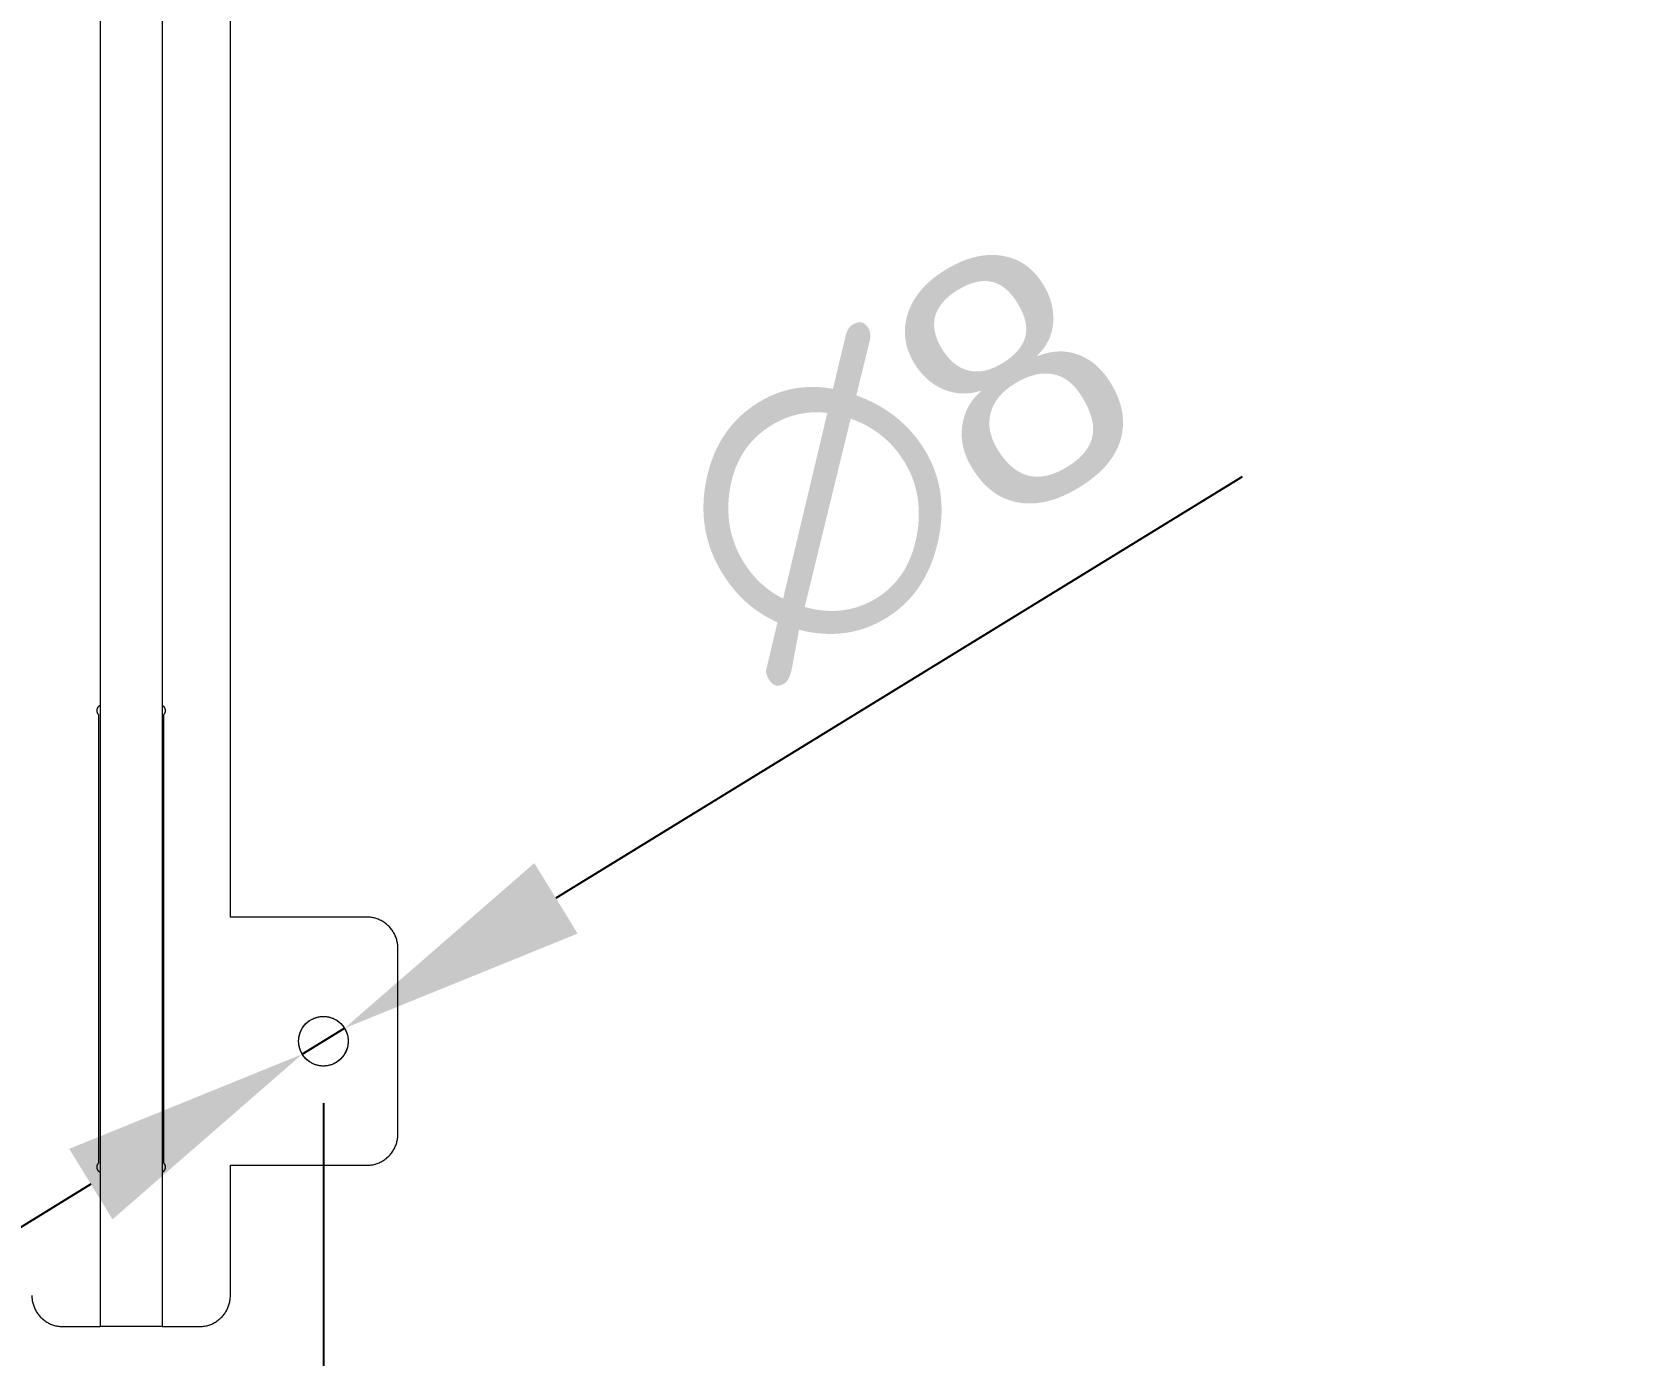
# Model space of a CAD drawing. Header units: millimetres. Extents: x -213 to 4577, y -424 to 2634.
# Drawn here: x 1014.9 to 1271.9, y -204.3 to 9 of the extents above; entities that cross this region are included whole.
import ezdxf

# ---------------------------------------------------------------- set-up
doc = ezdxf.new("R2010")
doc.units = ezdxf.units.MM
doc.layers.add('ZANO_R', color=7, linetype='Continuous', lineweight=0)
doc.layers.add('ZANO_W', color=1, linetype='Continuous', lineweight=0)
doc.styles.add('Arial', font='arial.ttf')
doc.styles.get("Standard").update_dxf_attribs({"font": 'ARIALUNI.TTF'})
doc.dimstyles.new('pl i ang', dxfattribs={"dimtxt": 50, "dimasz": 50, "dimexe": 1.25, "dimexo": 0.625, "dimgap": 10, "dimtad": 1, "dimtoh": 1, "dimtxsty": 'Standard', "dimcen": 2.5, "dimclrd": 1, "dimclre": 1, "dimclrt": 1, "dimadec": 0, "dimazin": 0, "dimtfac": 1, "dimtmove": 0, "dimatfit": 3, "dimfxl": 1, "dimarcsym": 1})

# ---------------------------------------------------------------- blocks, each defined once
blk = doc.blocks.new('*D434')
at = {"layer": 'ZANO_W', "color": 1, "lineweight": -2}
for p, q in [((1210.03, -62.7), (1099.41, -130.65)), ((1058.51, -155.77), (1065.33, -151.59)), ((1024.43, -176.71), (990.35, -197.65))]:
    blk.add_line(p, q, dxfattribs=at)
at = {"layer": 'ZANO_W', "color": 1}
for points in [[(1095.92, -124.97), (1102.9, -136.33), (1065.33, -151.59)], [(1027.92, -182.39), (1020.94, -171.03), (1058.51, -155.77)]]:
    blk.add_solid(points, dxfattribs=at)
at = {"layer": 'ZANO_W', "color": 1, "insert": (1155.25, -59.33), "char_height": 40, "attachment_point": 5, "rotation": 31.5631, "style": 'Arial'}
blk.add_mtext('∅8', dxfattribs=at)
blk = doc.blocks.new('*D438')
at = {"layer": 'ZANO_W', "color": 1, "lineweight": -2}
for p, q in [((999.92, -163.68), (999.92, -348.18)), ((1061.92, -163.68), (1061.92, -348.18)), ((959.92, -338.18), (919.92, -338.18)), ((999.92, -338.18), (1061.92, -338.18)), ((1056.8, -424.45), (1030.92, -338.18)), ((1101.92, -338.18), (1141.92, -338.18)), ((1133.91, -424.45), (1056.8, -424.45))]:
    blk.add_line(p, q, dxfattribs=at)
at = {"layer": 'ZANO_W', "color": 1}
for points in [[(959.92, -344.85), (959.92, -331.51), (999.92, -338.18)], [(1101.92, -331.51), (1101.92, -344.85), (1061.92, -338.18)]]:
    blk.add_solid(points, dxfattribs=at)
at = {"layer": 'ZANO_W', "color": 1, "insert": (1095.36, -394.03), "char_height": 40, "attachment_point": 5, "style": 'Arial'}
blk.add_mtext('62', dxfattribs=at)
blk = doc.blocks.new('*D439')
at = {"layer": 'ZANO_W', "color": 1, "lineweight": -2}
for p, q in [((1061.92, -163.68), (1061.92, -348.18)), ((1844.72, -163.68), (1844.72, -348.18)), ((1101.92, -338.18), (1804.72, -338.18))]:
    blk.add_line(p, q, dxfattribs=at)
at = {"layer": 'ZANO_W', "color": 1}
for points in [[(1101.92, -331.51), (1101.92, -344.85), (1061.92, -338.18)], [(1804.72, -344.85), (1804.72, -331.51), (1844.72, -338.18)]]:
    blk.add_solid(points, dxfattribs=at)
at = {"layer": 'ZANO_W', "color": 1, "insert": (1453.32, -307.75), "char_height": 40, "attachment_point": 5, "style": 'Arial'}
blk.add_mtext('783', dxfattribs=at)

msp = doc.modelspace()

# ---------------------------------------------------------------- linework, layer by layer
at = {"layer": 'ZANO_R'}
for p, q in [((1025.92, 179.91), (1025.92, -199.68)), ((1035.92, 179.91), (1035.92, -199.68)), ((1046.92, -133.68), (1046.92, 49.32)), ((1025.44, -100.22), (1025.45, -100.18)), ((1025.44, -100.25), (1025.44, -100.22)), ((1025.45, -100.18), (1025.46, -100.15)), ((1025.46, -100.15), (1025.47, -100.11)), ((1025.47, -100.11), (1025.48, -100.08)), ((1025.48, -100.08), (1025.49, -100.05)), ((1025.49, -100.05), (1025.5, -100.02)), ((1025.5, -100.02), (1025.51, -99.98)), ((1025.51, -99.98), (1025.53, -99.95)), ((1025.53, -99.95), (1025.54, -99.92)), ((1025.54, -99.92), (1025.56, -99.89)), ((1025.56, -99.89), (1025.58, -99.86)), ((1025.58, -99.86), (1025.6, -99.83)), ((1025.6, -99.83), (1025.62, -99.8)), ((1025.62, -99.8), (1025.64, -99.78)), ((1025.64, -99.78), (1025.66, -99.75)), ((1025.66, -99.75), (1025.68, -99.72)), ((1025.68, -99.72), (1025.7, -99.7)), ((1025.7, -99.7), (1025.73, -99.67)), ((1025.73, -99.67), (1025.75, -99.65)), ((1025.75, -99.65), (1025.78, -99.63)), ((1025.78, -99.63), (1025.81, -99.6)), ((1025.81, -99.6), (1025.83, -99.58)), ((1025.83, -99.58), (1025.86, -99.56)), ((1025.86, -99.56), (1025.89, -99.54)), ((1025.89, -99.54), (1025.92, -99.53)), ((1035.92, -99.53), (1035.95, -99.54)), ((1035.95, -99.54), (1035.98, -99.56)), ((1035.98, -99.56), (1036.01, -99.58)), ((1036.01, -99.58), (1036.03, -99.6)), ((1036.03, -99.6), (1036.06, -99.63)), ((1036.06, -99.63), (1036.09, -99.65)), ((1036.09, -99.65), (1036.11, -99.67)), ((1036.11, -99.67), (1036.14, -99.7)), ((1036.14, -99.7), (1036.16, -99.72)), ((1036.16, -99.72), (1036.18, -99.75)), ((1036.18, -99.75), (1036.2, -99.77)), ((1036.2, -99.77), (1036.22, -99.8)), ((1036.22, -99.8), (1036.24, -99.83)), ((1036.24, -99.83), (1036.26, -99.86)), ((1036.26, -99.86), (1036.28, -99.89)), ((1036.28, -99.89), (1036.3, -99.92)), ((1036.3, -99.92), (1036.31, -99.95)), ((1036.31, -99.95), (1036.33, -99.98)), ((1036.33, -99.98), (1036.34, -100.01)), ((1036.34, -100.01), (1036.35, -100.04)), ((1036.35, -100.04), (1036.36, -100.08)), ((1036.36, -100.08), (1036.37, -100.11)), ((1036.37, -100.11), (1036.38, -100.14)), ((1036.38, -100.14), (1036.39, -100.18)), ((1036.39, -100.18), (1036.4, -100.21)), ((1036.4, -100.21), (1036.4, -100.24)), ((1025.43, -100.28), (1025.44, -100.25)), ((1025.43, -100.32), (1025.43, -100.28)), ((1025.43, -100.35), (1025.43, -100.32)), ((1025.43, -100.39), (1025.43, -100.35)), ((1025.43, -100.42), (1025.43, -100.39)), ((1025.43, -100.46), (1025.43, -100.42)), ((1025.43, -100.49), (1025.43, -100.46)), ((1025.44, -100.52), (1025.43, -100.49)), ((1025.44, -100.56), (1025.44, -100.52)), ((1025.45, -100.59), (1025.44, -100.56)), ((1025.46, -100.62), (1025.45, -100.59)), ((1025.47, -100.66), (1025.46, -100.62)), ((1025.48, -100.69), (1025.47, -100.66)), ((1025.49, -100.72), (1025.48, -100.69)), ((1025.5, -100.75), (1025.49, -100.72)), ((1025.51, -100.79), (1025.5, -100.75)), ((1025.53, -100.82), (1025.51, -100.79)), ((1025.54, -100.85), (1025.53, -100.82)), ((1025.56, -100.88), (1025.54, -100.85)), ((1025.57, -100.91), (1025.56, -100.88)), ((1025.59, -100.94), (1025.57, -100.91)), ((1025.61, -100.96), (1025.59, -100.94)), ((1025.63, -100.99), (1025.61, -100.96)), ((1025.65, -101.02), (1025.63, -100.99)), ((1025.67, -101.04), (1025.65, -101.02)), ((1025.7, -101.07), (1025.67, -101.04)), ((1025.72, -101.09), (1025.7, -101.07)), ((1025.72, -173.27), (1025.72, -101.09)), ((1036.15, -101.07), (1036.12, -101.09)), ((1036.12, -101.09), (1036.12, -173.27)), ((1036.17, -101.04), (1036.15, -101.07)), ((1036.19, -101.02), (1036.17, -101.04)), ((1036.21, -100.99), (1036.19, -101.02)), ((1036.23, -100.96), (1036.21, -100.99)), ((1036.25, -100.93), (1036.23, -100.96)), ((1036.27, -100.91), (1036.25, -100.93)), ((1036.29, -100.88), (1036.27, -100.91)), ((1036.3, -100.85), (1036.29, -100.88)), ((1036.32, -100.81), (1036.3, -100.85)), ((1036.33, -100.78), (1036.32, -100.81)), ((1036.35, -100.75), (1036.33, -100.78)), ((1036.36, -100.72), (1036.35, -100.75)), ((1036.37, -100.69), (1036.36, -100.72)), ((1036.38, -100.65), (1036.37, -100.69)), ((1036.39, -100.62), (1036.38, -100.65)), ((1036.4, -100.55), (1036.39, -100.59)), ((1036.39, -100.59), (1036.39, -100.62)), ((1036.4, -100.24), (1036.41, -100.28)), ((1036.41, -100.52), (1036.4, -100.55)), ((1036.41, -100.28), (1036.41, -100.31)), ((1036.41, -100.31), (1036.41, -100.35)), ((1036.41, -100.35), (1036.41, -100.38)), ((1036.41, -100.38), (1036.41, -100.42)), ((1036.41, -100.42), (1036.41, -100.45)), ((1036.41, -100.45), (1036.41, -100.48)), ((1036.41, -100.48), (1036.41, -100.52)), ((1068.92, -133.68), (1046.92, -133.68)), ((1069.09, -133.68), (1068.92, -133.68)), ((1069.26, -133.69), (1069.09, -133.68)), ((1069.43, -133.71), (1069.26, -133.69)), ((1069.6, -133.73), (1069.43, -133.71)), ((1069.77, -133.75), (1069.6, -133.73)), ((1069.94, -133.79), (1069.77, -133.75)), ((1070.1, -133.82), (1069.94, -133.79)), ((1070.27, -133.87), (1070.1, -133.82)), ((1070.43, -133.91), (1070.27, -133.87)), ((1070.6, -133.97), (1070.43, -133.91)), ((1070.76, -134.03), (1070.6, -133.97)), ((1070.91, -134.09), (1070.76, -134.03)), ((1071.07, -134.17), (1070.91, -134.09)), ((1071.22, -134.24), (1071.07, -134.17)), ((1071.37, -134.32), (1071.22, -134.24)), ((1071.52, -134.41), (1071.37, -134.32)), ((1071.66, -134.5), (1071.52, -134.41)), ((1071.8, -134.6), (1071.66, -134.5)), ((1071.94, -134.7), (1071.8, -134.6)), ((1072.08, -134.8), (1071.94, -134.7)), ((1072.21, -134.91), (1072.08, -134.8)), ((1072.33, -135.03), (1072.21, -134.91)), ((1072.46, -135.14), (1072.33, -135.03)), ((1072.58, -135.27), (1072.46, -135.14)), ((1072.69, -135.39), (1072.58, -135.27)), ((1072.8, -135.53), (1072.69, -135.39)), ((1072.91, -135.66), (1072.8, -135.53)), ((1073.01, -135.8), (1072.91, -135.66)), ((1073.1, -135.94), (1073.01, -135.8)), ((1073.19, -136.08), (1073.1, -135.94)), ((1073.28, -136.23), (1073.19, -136.08)), ((1073.36, -136.38), (1073.28, -136.23)), ((1073.44, -136.53), (1073.36, -136.38)), ((1073.51, -136.69), (1073.44, -136.53)), ((1073.57, -136.85), (1073.51, -136.69)), ((1073.63, -137.01), (1073.57, -136.85)), ((1073.69, -137.17), (1073.63, -137.01)), ((1073.74, -137.33), (1073.69, -137.17)), ((1073.78, -137.5), (1073.74, -137.33)), ((1073.82, -137.66), (1073.78, -137.5)), ((1073.85, -137.83), (1073.82, -137.66)), ((1073.87, -138), (1073.85, -137.83)), ((1073.89, -138.17), (1073.87, -138)), ((1073.91, -138.34), (1073.89, -138.17)), ((1073.92, -138.51), (1073.91, -138.34)), ((1073.92, -138.68), (1073.92, -138.51)), ((1073.92, -168.68), (1073.92, -138.68)), ((1058.45, -151.7), (1058.52, -151.58)), ((1058.52, -151.58), (1058.59, -151.47)), ((1058.59, -151.47), (1058.67, -151.35)), ((1058.67, -151.35), (1058.75, -151.24)), ((1058.75, -151.24), (1058.84, -151.13)), ((1058.84, -151.13), (1058.93, -151.03)), ((1058.93, -151.03), (1059.02, -150.93)), ((1059.02, -150.93), (1059.12, -150.83)), ((1059.12, -150.83), (1059.22, -150.73)), ((1059.22, -150.73), (1059.32, -150.64)), ((1059.32, -150.64), (1059.43, -150.55)), ((1059.43, -150.55), (1059.54, -150.47)), ((1059.54, -150.47), (1059.65, -150.39)), ((1059.65, -150.39), (1059.76, -150.31)), ((1059.76, -150.31), (1059.88, -150.24)), ((1059.88, -150.24), (1060, -150.17)), ((1060, -150.17), (1060.12, -150.11)), ((1060.12, -150.11), (1060.25, -150.05)), ((1060.25, -150.05), (1060.37, -149.99)), ((1060.37, -149.99), (1060.5, -149.94)), ((1060.5, -149.94), (1060.63, -149.89)), ((1060.63, -149.89), (1060.76, -149.85)), ((1060.76, -149.85), (1060.9, -149.81)), ((1060.9, -149.81), (1061.03, -149.78)), ((1061.03, -149.78), (1061.17, -149.75)), ((1061.17, -149.75), (1061.3, -149.73)), ((1061.3, -149.73), (1061.44, -149.71)), ((1061.44, -149.71), (1061.58, -149.7)), ((1061.58, -149.7), (1061.71, -149.69)), ((1061.71, -149.69), (1061.85, -149.68)), ((1061.85, -149.68), (1061.99, -149.68)), ((1061.99, -149.68), (1062.13, -149.69)), ((1062.13, -149.69), (1062.27, -149.7)), ((1062.27, -149.7), (1062.4, -149.71)), ((1062.4, -149.71), (1062.54, -149.73)), ((1062.54, -149.73), (1062.68, -149.75)), ((1062.68, -149.75), (1062.81, -149.78)), ((1062.81, -149.78), (1062.95, -149.81)), ((1062.95, -149.81), (1063.08, -149.85)), ((1063.08, -149.85), (1063.21, -149.89)), ((1063.21, -149.89), (1063.34, -149.94)), ((1063.34, -149.94), (1063.47, -149.99)), ((1063.47, -149.99), (1063.59, -150.05)), ((1063.59, -150.05), (1063.72, -150.11)), ((1063.72, -150.11), (1063.84, -150.17)), ((1063.84, -150.17), (1063.96, -150.24)), ((1063.96, -150.24), (1064.08, -150.31)), ((1064.08, -150.31), (1064.19, -150.39)), ((1064.19, -150.39), (1064.31, -150.47)), ((1064.31, -150.47), (1064.42, -150.55)), ((1064.42, -150.55), (1064.52, -150.64)), ((1064.52, -150.64), (1064.62, -150.73)), ((1064.62, -150.73), (1064.73, -150.83)), ((1064.73, -150.83), (1064.82, -150.93)), ((1064.82, -150.93), (1064.92, -151.03)), ((1064.92, -151.03), (1065, -151.13)), ((1065, -151.13), (1065.09, -151.24)), ((1065.09, -151.24), (1065.17, -151.35)), ((1065.17, -151.35), (1065.25, -151.47)), ((1065.25, -151.47), (1065.33, -151.58)), ((1065.33, -151.58), (1065.4, -151.7)), ((1057.92, -153.54), (1057.93, -153.4)), ((1057.92, -153.68), (1057.92, -153.54)), ((1057.92, -153.82), (1057.92, -153.68)), ((1057.93, -153.96), (1057.92, -153.82)), ((1057.93, -153.4), (1057.94, -153.27)), ((1057.94, -154.09), (1057.93, -153.96)), ((1057.94, -153.27), (1057.96, -153.13)), ((1057.96, -154.23), (1057.94, -154.09)), ((1057.96, -153.13), (1057.98, -152.99)), ((1057.98, -152.99), (1058.01, -152.86)), ((1058.01, -152.86), (1058.04, -152.72)), ((1058.04, -152.72), (1058.07, -152.59)), ((1058.07, -152.59), (1058.11, -152.46)), ((1058.11, -152.46), (1058.16, -152.33)), ((1058.16, -152.33), (1058.21, -152.2)), ((1058.21, -152.2), (1058.26, -152.07)), ((1058.26, -152.07), (1058.32, -151.94)), ((1058.32, -151.94), (1058.38, -151.82)), ((1058.38, -151.82), (1058.45, -151.7)), ((1065.4, -151.7), (1065.46, -151.82)), ((1065.46, -151.82), (1065.52, -151.94)), ((1065.52, -151.94), (1065.58, -152.07)), ((1065.58, -152.07), (1065.64, -152.2)), ((1065.64, -152.2), (1065.69, -152.33)), ((1065.69, -152.33), (1065.73, -152.46)), ((1065.73, -152.46), (1065.77, -152.59)), ((1065.77, -152.59), (1065.8, -152.72)), ((1065.8, -152.72), (1065.84, -152.86)), ((1065.84, -152.86), (1065.86, -152.99)), ((1065.86, -152.99), (1065.88, -153.13)), ((1065.88, -153.13), (1065.9, -153.27)), ((1065.9, -154.09), (1065.88, -154.23)), ((1065.9, -153.27), (1065.91, -153.4)), ((1065.91, -153.96), (1065.9, -154.09)), ((1065.91, -153.4), (1065.92, -153.54)), ((1065.92, -153.82), (1065.91, -153.96)), ((1065.92, -153.54), (1065.92, -153.68)), ((1065.92, -153.68), (1065.92, -153.82)), ((1057.98, -154.37), (1057.96, -154.23)), ((1058.01, -154.5), (1057.98, -154.37)), ((1058.04, -154.64), (1058.01, -154.5)), ((1058.07, -154.77), (1058.04, -154.64)), ((1058.11, -154.9), (1058.07, -154.77)), ((1058.16, -155.03), (1058.11, -154.9)), ((1058.21, -155.16), (1058.16, -155.03)), ((1058.26, -155.29), (1058.21, -155.16)), ((1058.32, -155.42), (1058.26, -155.29)), ((1058.38, -155.54), (1058.32, -155.42)), ((1058.45, -155.66), (1058.38, -155.54)), ((1058.52, -155.78), (1058.45, -155.66)), ((1058.59, -155.9), (1058.52, -155.78)), ((1058.67, -156.01), (1058.59, -155.9)), ((1058.75, -156.12), (1058.67, -156.01)), ((1058.84, -156.23), (1058.75, -156.12)), ((1058.93, -156.33), (1058.84, -156.23)), ((1059.02, -156.43), (1058.93, -156.33)), ((1059.12, -156.53), (1059.02, -156.43)), ((1059.22, -156.63), (1059.12, -156.53)), ((1059.32, -156.72), (1059.22, -156.63)), ((1059.43, -156.81), (1059.32, -156.72)), ((1064.52, -156.72), (1064.42, -156.81)), ((1064.62, -156.63), (1064.52, -156.72)), ((1064.73, -156.53), (1064.62, -156.63)), ((1064.82, -156.43), (1064.73, -156.53)), ((1064.92, -156.33), (1064.82, -156.43)), ((1065, -156.23), (1064.92, -156.33)), ((1065.09, -156.12), (1065, -156.23)), ((1065.17, -156.01), (1065.09, -156.12)), ((1065.25, -155.9), (1065.17, -156.01)), ((1065.33, -155.78), (1065.25, -155.9)), ((1065.4, -155.66), (1065.33, -155.78)), ((1065.46, -155.54), (1065.4, -155.66)), ((1065.52, -155.42), (1065.46, -155.54)), ((1065.58, -155.29), (1065.52, -155.42)), ((1065.64, -155.16), (1065.58, -155.29)), ((1065.69, -155.03), (1065.64, -155.16)), ((1065.73, -154.9), (1065.69, -155.03)), ((1065.77, -154.77), (1065.73, -154.9)), ((1065.8, -154.64), (1065.77, -154.77)), ((1065.84, -154.5), (1065.8, -154.64)), ((1065.86, -154.37), (1065.84, -154.5)), ((1065.88, -154.23), (1065.86, -154.37)), ((1059.54, -156.89), (1059.43, -156.81)), ((1059.65, -156.97), (1059.54, -156.89)), ((1059.76, -157.05), (1059.65, -156.97)), ((1059.88, -157.12), (1059.76, -157.05)), ((1060, -157.19), (1059.88, -157.12)), ((1060.12, -157.25), (1060, -157.19)), ((1060.25, -157.31), (1060.12, -157.25)), ((1060.37, -157.37), (1060.25, -157.31)), ((1060.5, -157.42), (1060.37, -157.37)), ((1060.63, -157.47), (1060.5, -157.42)), ((1060.76, -157.51), (1060.63, -157.47)), ((1060.9, -157.55), (1060.76, -157.51)), ((1061.03, -157.58), (1060.9, -157.55)), ((1061.17, -157.61), (1061.03, -157.58)), ((1061.3, -157.63), (1061.17, -157.61)), ((1061.44, -157.65), (1061.3, -157.63)), ((1061.58, -157.67), (1061.44, -157.65)), ((1061.71, -157.68), (1061.58, -157.67)), ((1061.85, -157.68), (1061.71, -157.68)), ((1061.99, -157.68), (1061.85, -157.68)), ((1062.13, -157.68), (1061.99, -157.68)), ((1062.27, -157.67), (1062.13, -157.68)), ((1062.4, -157.65), (1062.27, -157.67)), ((1062.54, -157.63), (1062.4, -157.65)), ((1062.68, -157.61), (1062.54, -157.63)), ((1062.81, -157.58), (1062.68, -157.61)), ((1062.95, -157.55), (1062.81, -157.58)), ((1063.08, -157.51), (1062.95, -157.55)), ((1063.21, -157.47), (1063.08, -157.51)), ((1063.34, -157.42), (1063.21, -157.47)), ((1063.47, -157.37), (1063.34, -157.42)), ((1063.59, -157.31), (1063.47, -157.37)), ((1063.72, -157.25), (1063.59, -157.31)), ((1063.84, -157.19), (1063.72, -157.25)), ((1063.96, -157.12), (1063.84, -157.19)), ((1064.08, -157.05), (1063.96, -157.12)), ((1064.19, -156.97), (1064.08, -157.05)), ((1064.31, -156.89), (1064.19, -156.97)), ((1064.42, -156.81), (1064.31, -156.89)), ((1073.82, -169.7), (1073.85, -169.53)), ((1073.85, -169.53), (1073.87, -169.36)), ((1073.87, -169.36), (1073.89, -169.19)), ((1073.89, -169.19), (1073.91, -169.02)), ((1073.91, -169.02), (1073.92, -168.85)), ((1073.92, -168.85), (1073.92, -168.68)), ((1072.46, -172.22), (1072.58, -172.09)), ((1072.58, -172.09), (1072.69, -171.97)), ((1072.69, -171.97), (1072.8, -171.84)), ((1072.8, -171.84), (1072.91, -171.7)), ((1072.91, -171.7), (1073.01, -171.56)), ((1073.01, -171.56), (1073.1, -171.42)), ((1073.1, -171.42), (1073.19, -171.28)), ((1073.19, -171.28), (1073.28, -171.13)), ((1073.28, -171.13), (1073.36, -170.98)), ((1073.36, -170.98), (1073.44, -170.83)), ((1073.44, -170.83), (1073.51, -170.67)), ((1073.51, -170.67), (1073.57, -170.51)), ((1073.57, -170.51), (1073.63, -170.35)), ((1073.63, -170.35), (1073.69, -170.19)), ((1073.69, -170.19), (1073.74, -170.03)), ((1073.74, -170.03), (1073.78, -169.86)), ((1073.78, -169.86), (1073.82, -169.7)), ((1025.43, -173.87), (1025.44, -173.84)), ((1025.43, -173.91), (1025.43, -173.87)), ((1025.43, -173.94), (1025.43, -173.91)), ((1025.43, -173.97), (1025.43, -173.94)), ((1025.43, -174.01), (1025.43, -173.97)), ((1025.43, -174.04), (1025.43, -174.01)), ((1025.43, -174.08), (1025.43, -174.04)), ((1025.44, -174.11), (1025.43, -174.08)), ((1025.44, -173.8), (1025.45, -173.77)), ((1025.44, -173.84), (1025.44, -173.8)), ((1025.44, -174.15), (1025.44, -174.11)), ((1025.45, -174.18), (1025.44, -174.15)), ((1025.45, -173.77), (1025.46, -173.74)), ((1025.46, -174.21), (1025.45, -174.18)), ((1025.46, -173.74), (1025.47, -173.7)), ((1025.47, -174.25), (1025.46, -174.21)), ((1025.47, -173.7), (1025.48, -173.67)), ((1025.48, -174.28), (1025.47, -174.25)), ((1025.48, -173.67), (1025.49, -173.64)), ((1025.49, -174.31), (1025.48, -174.28)), ((1025.49, -173.64), (1025.5, -173.61)), ((1025.5, -174.35), (1025.49, -174.31)), ((1025.5, -173.61), (1025.51, -173.57)), ((1025.51, -174.38), (1025.5, -174.35)), ((1025.51, -173.57), (1025.53, -173.54)), ((1025.53, -174.41), (1025.51, -174.38)), ((1025.53, -173.54), (1025.54, -173.51)), ((1025.54, -174.44), (1025.53, -174.41)), ((1025.54, -173.51), (1025.56, -173.48)), ((1025.56, -174.47), (1025.54, -174.44)), ((1025.56, -173.48), (1025.57, -173.45)), ((1025.58, -174.5), (1025.56, -174.47)), ((1025.57, -173.45), (1025.59, -173.42)), ((1025.6, -174.53), (1025.58, -174.5)), ((1025.59, -173.42), (1025.61, -173.4)), ((1025.62, -174.56), (1025.6, -174.53)), ((1025.61, -173.4), (1025.63, -173.37)), ((1025.64, -174.58), (1025.62, -174.56)), ((1025.63, -173.37), (1025.65, -173.34)), ((1025.66, -174.61), (1025.64, -174.58)), ((1025.65, -173.34), (1025.67, -173.32)), ((1025.68, -174.64), (1025.66, -174.61)), ((1025.67, -173.32), (1025.7, -173.29)), ((1025.7, -174.66), (1025.68, -174.64)), ((1025.7, -173.29), (1025.72, -173.27)), ((1025.73, -174.69), (1025.7, -174.66)), ((1025.75, -174.71), (1025.73, -174.69)), ((1025.78, -174.73), (1025.75, -174.71)), ((1025.81, -174.76), (1025.78, -174.73)), ((1025.83, -174.78), (1025.81, -174.76)), ((1036.03, -174.76), (1036.01, -174.78)), ((1036.06, -174.74), (1036.03, -174.76)), ((1036.09, -174.71), (1036.06, -174.74)), ((1036.11, -174.69), (1036.09, -174.71)), ((1036.14, -174.66), (1036.11, -174.69)), ((1036.12, -173.27), (1036.15, -173.29)), ((1036.16, -174.64), (1036.14, -174.66)), ((1036.15, -173.29), (1036.17, -173.32)), ((1036.18, -174.61), (1036.16, -174.64)), ((1036.17, -173.32), (1036.19, -173.34)), ((1036.2, -174.59), (1036.18, -174.61)), ((1036.19, -173.34), (1036.21, -173.37)), ((1036.22, -174.56), (1036.2, -174.59)), ((1036.21, -173.37), (1036.23, -173.4)), ((1036.24, -174.53), (1036.22, -174.56)), ((1036.23, -173.4), (1036.25, -173.43)), ((1036.26, -174.5), (1036.24, -174.53)), ((1036.25, -173.43), (1036.27, -173.46)), ((1036.28, -174.47), (1036.26, -174.5)), ((1036.27, -173.46), (1036.29, -173.49)), ((1036.3, -174.44), (1036.28, -174.47)), ((1036.29, -173.49), (1036.3, -173.52)), ((1036.3, -173.52), (1036.32, -173.55)), ((1036.31, -174.41), (1036.3, -174.44)), ((1036.33, -174.38), (1036.31, -174.41)), ((1036.32, -173.55), (1036.33, -173.58)), ((1036.33, -173.58), (1036.35, -173.61)), ((1036.34, -174.35), (1036.33, -174.38)), ((1036.35, -174.32), (1036.34, -174.35)), ((1036.35, -173.61), (1036.36, -173.64)), ((1036.36, -174.28), (1036.35, -174.32)), ((1036.36, -173.64), (1036.37, -173.67)), ((1036.37, -174.25), (1036.36, -174.28)), ((1036.37, -173.67), (1036.38, -173.71)), ((1036.38, -174.22), (1036.37, -174.25)), ((1036.38, -173.71), (1036.39, -173.74)), ((1036.39, -174.18), (1036.38, -174.22)), ((1036.39, -173.74), (1036.39, -173.77)), ((1036.39, -173.77), (1036.4, -173.81)), ((1036.4, -174.15), (1036.39, -174.18)), ((1036.4, -173.81), (1036.41, -173.84)), ((1036.41, -174.08), (1036.4, -174.12)), ((1036.4, -174.12), (1036.4, -174.15)), ((1036.41, -173.84), (1036.41, -173.88)), ((1036.41, -173.88), (1036.41, -173.91)), ((1036.41, -173.91), (1036.41, -173.95)), ((1036.41, -173.95), (1036.41, -173.98)), ((1036.41, -173.98), (1036.41, -174.01)), ((1036.41, -174.01), (1036.41, -174.05)), ((1036.41, -174.05), (1036.41, -174.08)), ((1046.92, -194.68), (1046.92, -173.68)), ((1046.92, -173.68), (1068.92, -173.68)), ((1068.92, -173.68), (1069.09, -173.68)), ((1069.09, -173.68), (1069.26, -173.67)), ((1069.26, -173.67), (1069.43, -173.65)), ((1069.43, -173.65), (1069.6, -173.63)), ((1069.6, -173.63), (1069.77, -173.61)), ((1069.77, -173.61), (1069.94, -173.58)), ((1069.94, -173.58), (1070.1, -173.54)), ((1070.1, -173.54), (1070.27, -173.5)), ((1070.27, -173.5), (1070.43, -173.45)), ((1070.43, -173.45), (1070.6, -173.39)), ((1070.6, -173.39), (1070.76, -173.33)), ((1070.76, -173.33), (1070.91, -173.27)), ((1070.91, -173.27), (1071.07, -173.2)), ((1071.07, -173.2), (1071.22, -173.12)), ((1071.22, -173.12), (1071.37, -173.04)), ((1071.37, -173.04), (1071.52, -172.95)), ((1071.52, -172.95), (1071.66, -172.86)), ((1071.66, -172.86), (1071.8, -172.77)), ((1071.8, -172.77), (1071.94, -172.66)), ((1071.94, -172.66), (1072.08, -172.56)), ((1072.08, -172.56), (1072.21, -172.45)), ((1072.21, -172.45), (1072.33, -172.33)), ((1072.33, -172.33), (1072.46, -172.22)), ((1025.86, -174.8), (1025.83, -174.78)), ((1025.89, -174.82), (1025.86, -174.8)), ((1025.92, -174.84), (1025.89, -174.82)), ((1035.95, -174.82), (1035.92, -174.84)), ((1035.98, -174.8), (1035.95, -174.82)), ((1036.01, -174.78), (1035.98, -174.8)), ((1014.92, -194.68), (1014.92, -194.85)), ((1014.92, -194.85), (1014.93, -195.02)), ((1014.93, -195.02), (1014.95, -195.19)), ((1014.95, -195.19), (1014.97, -195.36)), ((1046.87, -195.36), (1046.89, -195.19)), ((1046.89, -195.19), (1046.91, -195.02)), ((1046.91, -195.02), (1046.92, -194.85)), ((1046.92, -194.85), (1046.92, -194.68)), ((1014.97, -195.36), (1014.99, -195.53)), ((1014.99, -195.53), (1015.03, -195.7)), ((1015.03, -195.7), (1015.06, -195.86)), ((1015.06, -195.86), (1015.11, -196.03)), ((1015.11, -196.03), (1015.16, -196.19)), ((1015.16, -196.19), (1015.21, -196.35)), ((1015.21, -196.35), (1015.27, -196.51)), ((1015.27, -196.51), (1015.34, -196.67)), ((1015.34, -196.67), (1015.41, -196.83)), ((1015.41, -196.83), (1015.48, -196.98)), ((1015.48, -196.98), (1015.56, -197.13)), ((1015.56, -197.13), (1015.65, -197.28)), ((1015.65, -197.28), (1015.74, -197.42)), ((1015.74, -197.42), (1015.84, -197.56)), ((1015.84, -197.56), (1015.94, -197.7)), ((1015.94, -197.7), (1016.04, -197.84)), ((1016.04, -197.84), (1016.15, -197.97)), ((1045.69, -197.97), (1045.8, -197.84)), ((1045.8, -197.84), (1045.91, -197.7)), ((1045.91, -197.7), (1046.01, -197.56)), ((1046.01, -197.56), (1046.1, -197.42)), ((1046.1, -197.42), (1046.19, -197.28)), ((1046.19, -197.28), (1046.28, -197.13)), ((1046.28, -197.13), (1046.36, -196.98)), ((1046.36, -196.98), (1046.44, -196.83)), ((1046.44, -196.83), (1046.51, -196.67)), ((1046.51, -196.67), (1046.57, -196.51)), ((1046.57, -196.51), (1046.63, -196.35)), ((1046.63, -196.35), (1046.69, -196.19)), ((1046.69, -196.19), (1046.74, -196.03)), ((1046.74, -196.03), (1046.78, -195.86)), ((1046.78, -195.86), (1046.82, -195.7)), ((1046.82, -195.7), (1046.85, -195.53)), ((1046.85, -195.53), (1046.87, -195.36)), ((1016.15, -197.97), (1016.27, -198.09)), ((1016.27, -198.09), (1016.39, -198.22)), ((1016.39, -198.22), (1016.51, -198.33)), ((1016.51, -198.33), (1016.64, -198.45)), ((1016.64, -198.45), (1016.77, -198.56)), ((1016.77, -198.56), (1016.9, -198.66)), ((1016.9, -198.66), (1017.04, -198.77)), ((1017.04, -198.77), (1017.18, -198.86)), ((1017.18, -198.86), (1017.32, -198.95)), ((1017.32, -198.95), (1017.47, -199.04)), ((1017.47, -199.04), (1017.62, -199.12)), ((1017.62, -199.12), (1017.77, -199.2)), ((1017.77, -199.2), (1017.93, -199.27)), ((1017.93, -199.27), (1018.09, -199.33)), ((1018.09, -199.33), (1018.25, -199.39)), ((1018.25, -199.39), (1018.41, -199.45)), ((1018.41, -199.45), (1018.57, -199.5)), ((1018.57, -199.5), (1018.74, -199.54)), ((1018.74, -199.54), (1018.9, -199.58)), ((1018.9, -199.58), (1019.07, -199.61)), ((1019.07, -199.61), (1019.24, -199.63)), ((1019.24, -199.63), (1019.41, -199.65)), ((1019.41, -199.65), (1019.58, -199.67)), ((1019.58, -199.67), (1019.75, -199.68)), ((1019.75, -199.68), (1019.92, -199.68)), ((1019.92, -199.68), (1025.92, -199.68)), ((1035.92, -199.68), (1025.92, -199.68)), ((1035.92, -199.68), (1041.92, -199.68)), ((1041.92, -199.68), (1042.09, -199.68)), ((1042.09, -199.68), (1042.26, -199.67)), ((1042.26, -199.67), (1042.43, -199.65)), ((1042.43, -199.65), (1042.6, -199.63)), ((1042.6, -199.63), (1042.77, -199.61)), ((1042.77, -199.61), (1042.94, -199.58)), ((1042.94, -199.58), (1043.1, -199.54)), ((1043.1, -199.54), (1043.27, -199.5)), ((1043.27, -199.5), (1043.43, -199.45)), ((1043.43, -199.45), (1043.6, -199.39)), ((1043.6, -199.39), (1043.76, -199.33)), ((1043.76, -199.33), (1043.91, -199.27)), ((1043.91, -199.27), (1044.07, -199.2)), ((1044.07, -199.2), (1044.22, -199.12)), ((1044.22, -199.12), (1044.37, -199.04)), ((1044.37, -199.04), (1044.52, -198.95)), ((1044.52, -198.95), (1044.66, -198.86)), ((1044.66, -198.86), (1044.8, -198.77)), ((1044.8, -198.77), (1044.94, -198.66)), ((1044.94, -198.66), (1045.08, -198.56)), ((1045.08, -198.56), (1045.21, -198.45)), ((1045.21, -198.45), (1045.33, -198.33)), ((1045.33, -198.33), (1045.46, -198.22)), ((1045.46, -198.22), (1045.58, -198.09)), ((1045.58, -198.09), (1045.69, -197.97))]:
    msp.add_line(p, q, dxfattribs=at)
msp.add_circle((1061.92, -153.68), 4, dxfattribs=at)

# ---------------------------------------------------------------- dimensions: what is measured, and where the dimension line sits
at = {"layer": 'ZANO_W'}
dim = msp.add_diameter_dim_2p(p1=(1058.51, -155.77), p2=(1065.33, -151.59), dimstyle='pl i ang', override={"dimtxt": 40, "dimasz": 40, "dimexe": 10, "dimexo": 10, "dimtoh": 0, "dimdec": 0, "dimtxsty": 'Arial', "dimtdec": 0, "dimtmove": 1}, dxfattribs=at)
dim.commit()
dim.dimension.update_dxf_attribs({"geometry": '*D434', "text_midpoint": (1155.25, -59.33)})
for base, p1, p2, picture, middle in [((1061.92, -338.18), (999.92, -153.68), (1061.92, -153.68), '*D438', (1066.8, -394.03)), ((1844.72, -338.18), (1061.92, -153.68), (1844.72, -153.68), '*D439', (1453.32, -307.75))]:
    dim = msp.add_linear_dim(base=base, p1=p1, p2=p2, dimstyle='pl i ang', override={"dimtxt": 40, "dimasz": 40, "dimexe": 10, "dimexo": 10, "dimtoh": 0, "dimdec": 0, "dimtxsty": 'Arial', "dimtdec": 0, "dimtmove": 1}, dxfattribs=at)
    dim.commit()
    dim.dimension.update_dxf_attribs({"geometry": picture, "text_midpoint": middle})

doc.saveas('drawing.dxf')
